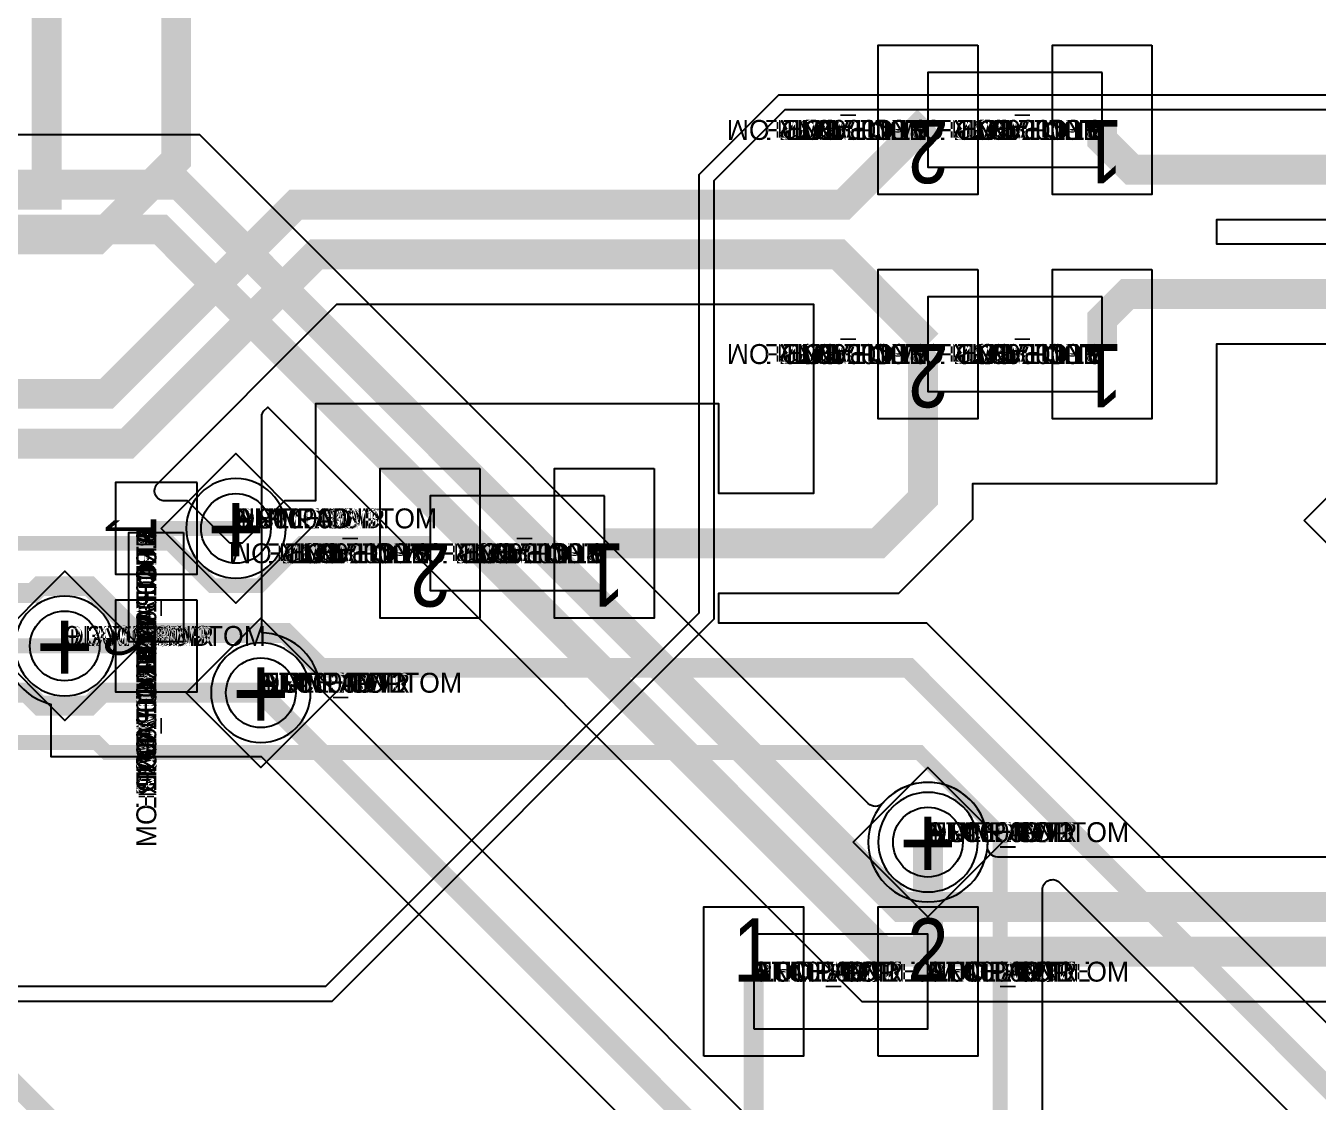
# Model space of a CAD drawing. Extents: x 0 to 323, y 0 to 320.
# Drawn here: x 46.19 to 59.17, y 98.74 to 109.54 of the extents above; entities that cross this region are included whole.
import ezdxf
from ezdxf.enums import TextEntityAlignment as Align

# ---------------------------------------------------------------- set-up
doc = ezdxf.new("R2010")
doc.units = 0
doc.header["$MEASUREMENT"] = 0
doc.layers.get('0').update_dxf_attribs({"linetype": 'CONTINUOUS'})
for name, color, linetype in [('CDN_FIGURES', 7, 'CONTINUOUS'), ('ETCH_BOTTOM', 7, 'CONTINUOUS'), ('ETCH_GND', 3, 'CONTINUOUS'), ('ETCH_INT1', 4, 'CONTINUOUS'), ('ETCH_INT2', 5, 'CONTINUOUS'), ('ETCH_PWR', 6, 'CONTINUOUS'), ('ETCH_TOP', 2, 'CONTINUOUS'), ('MANUFACTURING_NCLEGEND-1-6', 8, 'CONTINUOUS'), ('PACKAGE_GEOMETRY_ASSEMBLY_TOP', 11, 'CONTINUOUS'), ('PACKAGE_GEOMETRY_PIN_NUMBER', 9, 'CONTINUOUS')]:
    doc.layers.add(name, color=color, linetype=linetype)

# ---------------------------------------------------------------- blocks, each defined once
blk = doc.blocks.new('PAD_INFO')
for tag in ['SHAPE_TYPE', 'PAD_HEIGHT', 'PAD_LAYER', 'PAD_TYPE', 'PAD_WIDTH']:
    blk.add_attdef(tag, (0, 0), '', height=0.2)
at = {"flags": 2}
blk.add_attdef('CDN_TYPE', (0, 0), '', height=0.2, dxfattribs=at)
blk = doc.blocks.new('DRILL_INFO')
at = {"flags": 2}
blk.add_attdef('CDN_TYPE', (0, 0), '', height=0.2, dxfattribs=at)
for tag in ['FSHAPE', 'FCHAR', 'DRILL_HEIGHT', 'DIAMETER', 'PLATED', 'DRILL_WIDTH']:
    blk.add_attdef(tag, (0, 0), '', height=0.2)
blk = doc.blocks.new('VIA0700X0300')
at = {"layer": 'ETCH_BOTTOM'}
blk.add_circle((0, 0), 0.35, dxfattribs=at)
at = {"layer": 'ETCH_GND'}
blk.add_circle((0, 0), 0.35, dxfattribs=at)
at = {"layer": 'ETCH_INT1'}
blk.add_circle((0, 0), 0.35, dxfattribs=at)
at = {"layer": 'ETCH_INT2'}
blk.add_circle((0, 0), 0.35, dxfattribs=at)
at = {"layer": 'ETCH_PWR'}
blk.add_circle((0, 0), 0.35, dxfattribs=at)
at = {"layer": 'ETCH_TOP'}
blk.add_circle((0, 0), 0.35, dxfattribs=at)
ref = blk.add_blockref('PAD_INFO', (0, 0))
ref.add_attrib('PAD_LAYER', 'ETCH_TOP', (0, 0), dxfattribs={"height": 0.2})
ref.add_attrib('SHAPE_TYPE', 'NULL', (0, 0), dxfattribs={"height": 0.2})
ref.add_attrib('PAD_TYPE', 'ANTIPAD', (0, 0), dxfattribs={"height": 0.2})
ref.add_attrib('PAD_WIDTH', '0.000000', (0, 0), dxfattribs={"height": 0.2})
ref.add_attrib('PAD_HEIGHT', '0.000000', (0, 0), dxfattribs={"height": 0.2})
ref = blk.add_blockref('PAD_INFO', (0, 0))
ref.add_attrib('PAD_LAYER', 'ETCH_GND', (0, 0), dxfattribs={"height": 0.2})
ref.add_attrib('SHAPE_TYPE', 'NULL', (0, 0), dxfattribs={"height": 0.2})
ref.add_attrib('PAD_TYPE', 'ANTIPAD', (0, 0), dxfattribs={"height": 0.2})
ref.add_attrib('PAD_WIDTH', '0.000000', (0, 0), dxfattribs={"height": 0.2})
ref.add_attrib('PAD_HEIGHT', '0.000000', (0, 0), dxfattribs={"height": 0.2})
ref = blk.add_blockref('PAD_INFO', (0, 0))
ref.add_attrib('PAD_LAYER', 'ETCH_INT1', (0, 0), dxfattribs={"height": 0.2})
ref.add_attrib('SHAPE_TYPE', 'NULL', (0, 0), dxfattribs={"height": 0.2})
ref.add_attrib('PAD_TYPE', 'ANTIPAD', (0, 0), dxfattribs={"height": 0.2})
ref.add_attrib('PAD_WIDTH', '0.000000', (0, 0), dxfattribs={"height": 0.2})
ref.add_attrib('PAD_HEIGHT', '0.000000', (0, 0), dxfattribs={"height": 0.2})
ref = blk.add_blockref('PAD_INFO', (0, 0))
ref.add_attrib('PAD_LAYER', 'ETCH_INT2', (0, 0), dxfattribs={"height": 0.2})
ref.add_attrib('SHAPE_TYPE', 'NULL', (0, 0), dxfattribs={"height": 0.2})
ref.add_attrib('PAD_TYPE', 'ANTIPAD', (0, 0), dxfattribs={"height": 0.2})
ref.add_attrib('PAD_WIDTH', '0.000000', (0, 0), dxfattribs={"height": 0.2})
ref.add_attrib('PAD_HEIGHT', '0.000000', (0, 0), dxfattribs={"height": 0.2})
ref = blk.add_blockref('PAD_INFO', (0, 0))
ref.add_attrib('PAD_LAYER', 'ETCH_PWR', (0, 0), dxfattribs={"height": 0.2})
ref.add_attrib('SHAPE_TYPE', 'NULL', (0, 0), dxfattribs={"height": 0.2})
ref.add_attrib('PAD_TYPE', 'ANTIPAD', (0, 0), dxfattribs={"height": 0.2})
ref.add_attrib('PAD_WIDTH', '0.000000', (0, 0), dxfattribs={"height": 0.2})
ref.add_attrib('PAD_HEIGHT', '0.000000', (0, 0), dxfattribs={"height": 0.2})
ref = blk.add_blockref('PAD_INFO', (0, 0))
ref.add_attrib('PAD_LAYER', 'ETCH_BOTTOM', (0, 0), dxfattribs={"height": 0.2})
ref.add_attrib('SHAPE_TYPE', 'NULL', (0, 0), dxfattribs={"height": 0.2})
ref.add_attrib('PAD_TYPE', 'ANTIPAD', (0, 0), dxfattribs={"height": 0.2})
ref.add_attrib('PAD_WIDTH', '0.000000', (0, 0), dxfattribs={"height": 0.2})
ref.add_attrib('PAD_HEIGHT', '0.000000', (0, 0), dxfattribs={"height": 0.2})
ref = blk.add_blockref('PAD_INFO', (0, 0))
ref.add_attrib('PAD_LAYER', 'ETCH_TOP', (0, 0), dxfattribs={"height": 0.2})
ref.add_attrib('SHAPE_TYPE', 'NULL', (0, 0), dxfattribs={"height": 0.2})
ref.add_attrib('PAD_TYPE', 'THERMAL', (0, 0), dxfattribs={"height": 0.2})
ref.add_attrib('PAD_WIDTH', '0.000000', (0, 0), dxfattribs={"height": 0.2})
ref.add_attrib('PAD_HEIGHT', '0.000000', (0, 0), dxfattribs={"height": 0.2})
ref = blk.add_blockref('PAD_INFO', (0, 0))
ref.add_attrib('PAD_LAYER', 'ETCH_GND', (0, 0), dxfattribs={"height": 0.2})
ref.add_attrib('SHAPE_TYPE', 'NULL', (0, 0), dxfattribs={"height": 0.2})
ref.add_attrib('PAD_TYPE', 'THERMAL', (0, 0), dxfattribs={"height": 0.2})
ref.add_attrib('PAD_WIDTH', '0.000000', (0, 0), dxfattribs={"height": 0.2})
ref.add_attrib('PAD_HEIGHT', '0.000000', (0, 0), dxfattribs={"height": 0.2})
ref = blk.add_blockref('PAD_INFO', (0, 0))
ref.add_attrib('PAD_LAYER', 'ETCH_INT1', (0, 0), dxfattribs={"height": 0.2})
ref.add_attrib('SHAPE_TYPE', 'NULL', (0, 0), dxfattribs={"height": 0.2})
ref.add_attrib('PAD_TYPE', 'THERMAL', (0, 0), dxfattribs={"height": 0.2})
ref.add_attrib('PAD_WIDTH', '0.000000', (0, 0), dxfattribs={"height": 0.2})
ref.add_attrib('PAD_HEIGHT', '0.000000', (0, 0), dxfattribs={"height": 0.2})
ref = blk.add_blockref('PAD_INFO', (0, 0))
ref.add_attrib('PAD_LAYER', 'ETCH_INT2', (0, 0), dxfattribs={"height": 0.2})
ref.add_attrib('SHAPE_TYPE', 'NULL', (0, 0), dxfattribs={"height": 0.2})
ref.add_attrib('PAD_TYPE', 'THERMAL', (0, 0), dxfattribs={"height": 0.2})
ref.add_attrib('PAD_WIDTH', '0.000000', (0, 0), dxfattribs={"height": 0.2})
ref.add_attrib('PAD_HEIGHT', '0.000000', (0, 0), dxfattribs={"height": 0.2})
ref = blk.add_blockref('PAD_INFO', (0, 0))
ref.add_attrib('PAD_LAYER', 'ETCH_PWR', (0, 0), dxfattribs={"height": 0.2})
ref.add_attrib('SHAPE_TYPE', 'NULL', (0, 0), dxfattribs={"height": 0.2})
ref.add_attrib('PAD_TYPE', 'THERMAL', (0, 0), dxfattribs={"height": 0.2})
ref.add_attrib('PAD_WIDTH', '0.000000', (0, 0), dxfattribs={"height": 0.2})
ref.add_attrib('PAD_HEIGHT', '0.000000', (0, 0), dxfattribs={"height": 0.2})
ref = blk.add_blockref('PAD_INFO', (0, 0))
ref.add_attrib('PAD_LAYER', 'ETCH_BOTTOM', (0, 0), dxfattribs={"height": 0.2})
ref.add_attrib('SHAPE_TYPE', 'NULL', (0, 0), dxfattribs={"height": 0.2})
ref.add_attrib('PAD_TYPE', 'THERMAL', (0, 0), dxfattribs={"height": 0.2})
ref.add_attrib('PAD_WIDTH', '0.000000', (0, 0), dxfattribs={"height": 0.2})
ref.add_attrib('PAD_HEIGHT', '0.000000', (0, 0), dxfattribs={"height": 0.2})
ref = blk.add_blockref('PAD_INFO', (0, 0))
ref.add_attrib('PAD_LAYER', 'ETCH_TOP', (0, 0), dxfattribs={"height": 0.2})
ref.add_attrib('SHAPE_TYPE', 'CIRCLE', (0, 0), dxfattribs={"height": 0.2})
ref.add_attrib('PAD_TYPE', 'REGULAR', (0, 0), dxfattribs={"height": 0.2})
ref.add_attrib('PAD_WIDTH', '0.700000', (0, 0), dxfattribs={"height": 0.2})
ref.add_attrib('PAD_HEIGHT', '0.700000', (0, 0), dxfattribs={"height": 0.2})
ref = blk.add_blockref('PAD_INFO', (0, 0))
ref.add_attrib('PAD_LAYER', 'ETCH_GND', (0, 0), dxfattribs={"height": 0.2})
ref.add_attrib('SHAPE_TYPE', 'CIRCLE', (0, 0), dxfattribs={"height": 0.2})
ref.add_attrib('PAD_TYPE', 'REGULAR', (0, 0), dxfattribs={"height": 0.2})
ref.add_attrib('PAD_WIDTH', '0.700000', (0, 0), dxfattribs={"height": 0.2})
ref.add_attrib('PAD_HEIGHT', '0.700000', (0, 0), dxfattribs={"height": 0.2})
ref = blk.add_blockref('PAD_INFO', (0, 0))
ref.add_attrib('PAD_LAYER', 'ETCH_INT1', (0, 0), dxfattribs={"height": 0.2})
ref.add_attrib('SHAPE_TYPE', 'CIRCLE', (0, 0), dxfattribs={"height": 0.2})
ref.add_attrib('PAD_TYPE', 'REGULAR', (0, 0), dxfattribs={"height": 0.2})
ref.add_attrib('PAD_WIDTH', '0.700000', (0, 0), dxfattribs={"height": 0.2})
ref.add_attrib('PAD_HEIGHT', '0.700000', (0, 0), dxfattribs={"height": 0.2})
ref = blk.add_blockref('PAD_INFO', (0, 0))
ref.add_attrib('PAD_LAYER', 'ETCH_INT2', (0, 0), dxfattribs={"height": 0.2})
ref.add_attrib('SHAPE_TYPE', 'CIRCLE', (0, 0), dxfattribs={"height": 0.2})
ref.add_attrib('PAD_TYPE', 'REGULAR', (0, 0), dxfattribs={"height": 0.2})
ref.add_attrib('PAD_WIDTH', '0.700000', (0, 0), dxfattribs={"height": 0.2})
ref.add_attrib('PAD_HEIGHT', '0.700000', (0, 0), dxfattribs={"height": 0.2})
ref = blk.add_blockref('PAD_INFO', (0, 0))
ref.add_attrib('PAD_LAYER', 'ETCH_PWR', (0, 0), dxfattribs={"height": 0.2})
ref.add_attrib('SHAPE_TYPE', 'CIRCLE', (0, 0), dxfattribs={"height": 0.2})
ref.add_attrib('PAD_TYPE', 'REGULAR', (0, 0), dxfattribs={"height": 0.2})
ref.add_attrib('PAD_WIDTH', '0.700000', (0, 0), dxfattribs={"height": 0.2})
ref.add_attrib('PAD_HEIGHT', '0.700000', (0, 0), dxfattribs={"height": 0.2})
ref = blk.add_blockref('PAD_INFO', (0, 0))
ref.add_attrib('PAD_LAYER', 'ETCH_BOTTOM', (0, 0), dxfattribs={"height": 0.2})
ref.add_attrib('SHAPE_TYPE', 'CIRCLE', (0, 0), dxfattribs={"height": 0.2})
ref.add_attrib('PAD_TYPE', 'REGULAR', (0, 0), dxfattribs={"height": 0.2})
ref.add_attrib('PAD_WIDTH', '0.700000', (0, 0), dxfattribs={"height": 0.2})
ref.add_attrib('PAD_HEIGHT', '0.700000', (0, 0), dxfattribs={"height": 0.2})
ref = blk.add_blockref('DRILL_INFO', (0, 0))
ref.add_attrib('DIAMETER', '0.300000', (0, 0), dxfattribs={"height": 0.2})
ref.add_attrib('PLATED', 'PLATED', (0, 0), dxfattribs={"height": 0.2})
ref.add_attrib('FSHAPE', 'DIAMOND', (0, 0), dxfattribs={"height": 0.2})
ref.add_attrib('FCHAR', '+', (0, 0), dxfattribs={"height": 0.2})
ref.add_attrib('DRILL_WIDTH', '1.500000', (0, 0), dxfattribs={"height": 0.2})
ref.add_attrib('DRILL_HEIGHT', '1.500000', (0, 0), dxfattribs={"height": 0.2})
for tag in ['CDN_TYPE', 'PIN']:
    blk.add_attdef(tag, (0, 0), '', height=0.2)
at = {"flags": 2}
for tag in ['PSTKNAME', 'BBV']:
    blk.add_attdef(tag, (0, 0), '', height=0.2, dxfattribs=at)
blk = doc.blocks.new('FIGURE_DIAMOND')
at = {"layer": 'CDN_FIGURES'}
blk.add_lwpolyline([(-0.5, 0), (0, 0.5), (0.5, 0), (0, -0.5)], close=True, dxfattribs=at)
blk = doc.blocks.new('RC0920X0820TS')
at = {"layer": 'ETCH_TOP'}
blk.add_lwpolyline([(-0.46, -0.41), (-0.46, 0.41), (0.46, 0.41), (0.46, -0.41)], close=True, dxfattribs=at)
ref = blk.add_blockref('PAD_INFO', (0, 0))
ref.add_attrib('PAD_LAYER', 'ETCH_TOP', (0, 0), dxfattribs={"height": 0.2})
ref.add_attrib('SHAPE_TYPE', 'NULL', (0, 0), dxfattribs={"height": 0.2})
ref.add_attrib('PAD_TYPE', 'ANTIPAD', (0, 0), dxfattribs={"height": 0.2})
ref.add_attrib('PAD_WIDTH', '0.000000', (0, 0), dxfattribs={"height": 0.2})
ref.add_attrib('PAD_HEIGHT', '0.000000', (0, 0), dxfattribs={"height": 0.2})
ref = blk.add_blockref('PAD_INFO', (0, 0))
ref.add_attrib('PAD_LAYER', 'ETCH_GND', (0, 0), dxfattribs={"height": 0.2})
ref.add_attrib('SHAPE_TYPE', 'NULL', (0, 0), dxfattribs={"height": 0.2})
ref.add_attrib('PAD_TYPE', 'ANTIPAD', (0, 0), dxfattribs={"height": 0.2})
ref.add_attrib('PAD_WIDTH', '0.000000', (0, 0), dxfattribs={"height": 0.2})
ref.add_attrib('PAD_HEIGHT', '0.000000', (0, 0), dxfattribs={"height": 0.2})
ref = blk.add_blockref('PAD_INFO', (0, 0))
ref.add_attrib('PAD_LAYER', 'ETCH_INT1', (0, 0), dxfattribs={"height": 0.2})
ref.add_attrib('SHAPE_TYPE', 'NULL', (0, 0), dxfattribs={"height": 0.2})
ref.add_attrib('PAD_TYPE', 'ANTIPAD', (0, 0), dxfattribs={"height": 0.2})
ref.add_attrib('PAD_WIDTH', '0.000000', (0, 0), dxfattribs={"height": 0.2})
ref.add_attrib('PAD_HEIGHT', '0.000000', (0, 0), dxfattribs={"height": 0.2})
ref = blk.add_blockref('PAD_INFO', (0, 0))
ref.add_attrib('PAD_LAYER', 'ETCH_INT2', (0, 0), dxfattribs={"height": 0.2})
ref.add_attrib('SHAPE_TYPE', 'NULL', (0, 0), dxfattribs={"height": 0.2})
ref.add_attrib('PAD_TYPE', 'ANTIPAD', (0, 0), dxfattribs={"height": 0.2})
ref.add_attrib('PAD_WIDTH', '0.000000', (0, 0), dxfattribs={"height": 0.2})
ref.add_attrib('PAD_HEIGHT', '0.000000', (0, 0), dxfattribs={"height": 0.2})
ref = blk.add_blockref('PAD_INFO', (0, 0))
ref.add_attrib('PAD_LAYER', 'ETCH_PWR', (0, 0), dxfattribs={"height": 0.2})
ref.add_attrib('SHAPE_TYPE', 'NULL', (0, 0), dxfattribs={"height": 0.2})
ref.add_attrib('PAD_TYPE', 'ANTIPAD', (0, 0), dxfattribs={"height": 0.2})
ref.add_attrib('PAD_WIDTH', '0.000000', (0, 0), dxfattribs={"height": 0.2})
ref.add_attrib('PAD_HEIGHT', '0.000000', (0, 0), dxfattribs={"height": 0.2})
ref = blk.add_blockref('PAD_INFO', (0, 0))
ref.add_attrib('PAD_LAYER', 'ETCH_BOTTOM', (0, 0), dxfattribs={"height": 0.2})
ref.add_attrib('SHAPE_TYPE', 'NULL', (0, 0), dxfattribs={"height": 0.2})
ref.add_attrib('PAD_TYPE', 'ANTIPAD', (0, 0), dxfattribs={"height": 0.2})
ref.add_attrib('PAD_WIDTH', '0.000000', (0, 0), dxfattribs={"height": 0.2})
ref.add_attrib('PAD_HEIGHT', '0.000000', (0, 0), dxfattribs={"height": 0.2})
ref = blk.add_blockref('PAD_INFO', (0, 0))
ref.add_attrib('PAD_LAYER', 'ETCH_TOP', (0, 0), dxfattribs={"height": 0.2})
ref.add_attrib('SHAPE_TYPE', 'NULL', (0, 0), dxfattribs={"height": 0.2})
ref.add_attrib('PAD_TYPE', 'THERMAL', (0, 0), dxfattribs={"height": 0.2})
ref.add_attrib('PAD_WIDTH', '0.000000', (0, 0), dxfattribs={"height": 0.2})
ref.add_attrib('PAD_HEIGHT', '0.000000', (0, 0), dxfattribs={"height": 0.2})
ref = blk.add_blockref('PAD_INFO', (0, 0))
ref.add_attrib('PAD_LAYER', 'ETCH_GND', (0, 0), dxfattribs={"height": 0.2})
ref.add_attrib('SHAPE_TYPE', 'NULL', (0, 0), dxfattribs={"height": 0.2})
ref.add_attrib('PAD_TYPE', 'THERMAL', (0, 0), dxfattribs={"height": 0.2})
ref.add_attrib('PAD_WIDTH', '0.000000', (0, 0), dxfattribs={"height": 0.2})
ref.add_attrib('PAD_HEIGHT', '0.000000', (0, 0), dxfattribs={"height": 0.2})
ref = blk.add_blockref('PAD_INFO', (0, 0))
ref.add_attrib('PAD_LAYER', 'ETCH_INT1', (0, 0), dxfattribs={"height": 0.2})
ref.add_attrib('SHAPE_TYPE', 'NULL', (0, 0), dxfattribs={"height": 0.2})
ref.add_attrib('PAD_TYPE', 'THERMAL', (0, 0), dxfattribs={"height": 0.2})
ref.add_attrib('PAD_WIDTH', '0.000000', (0, 0), dxfattribs={"height": 0.2})
ref.add_attrib('PAD_HEIGHT', '0.000000', (0, 0), dxfattribs={"height": 0.2})
ref = blk.add_blockref('PAD_INFO', (0, 0))
ref.add_attrib('PAD_LAYER', 'ETCH_INT2', (0, 0), dxfattribs={"height": 0.2})
ref.add_attrib('SHAPE_TYPE', 'NULL', (0, 0), dxfattribs={"height": 0.2})
ref.add_attrib('PAD_TYPE', 'THERMAL', (0, 0), dxfattribs={"height": 0.2})
ref.add_attrib('PAD_WIDTH', '0.000000', (0, 0), dxfattribs={"height": 0.2})
ref.add_attrib('PAD_HEIGHT', '0.000000', (0, 0), dxfattribs={"height": 0.2})
ref = blk.add_blockref('PAD_INFO', (0, 0))
ref.add_attrib('PAD_LAYER', 'ETCH_PWR', (0, 0), dxfattribs={"height": 0.2})
ref.add_attrib('SHAPE_TYPE', 'NULL', (0, 0), dxfattribs={"height": 0.2})
ref.add_attrib('PAD_TYPE', 'THERMAL', (0, 0), dxfattribs={"height": 0.2})
ref.add_attrib('PAD_WIDTH', '0.000000', (0, 0), dxfattribs={"height": 0.2})
ref.add_attrib('PAD_HEIGHT', '0.000000', (0, 0), dxfattribs={"height": 0.2})
ref = blk.add_blockref('PAD_INFO', (0, 0))
ref.add_attrib('PAD_LAYER', 'ETCH_BOTTOM', (0, 0), dxfattribs={"height": 0.2})
ref.add_attrib('SHAPE_TYPE', 'NULL', (0, 0), dxfattribs={"height": 0.2})
ref.add_attrib('PAD_TYPE', 'THERMAL', (0, 0), dxfattribs={"height": 0.2})
ref.add_attrib('PAD_WIDTH', '0.000000', (0, 0), dxfattribs={"height": 0.2})
ref.add_attrib('PAD_HEIGHT', '0.000000', (0, 0), dxfattribs={"height": 0.2})
ref = blk.add_blockref('PAD_INFO', (0, 0))
ref.add_attrib('PAD_LAYER', 'ETCH_TOP', (0, 0), dxfattribs={"height": 0.2})
ref.add_attrib('SHAPE_TYPE', 'RECTANGLE', (0, 0), dxfattribs={"height": 0.2})
ref.add_attrib('PAD_TYPE', 'REGULAR', (0, 0), dxfattribs={"height": 0.2})
ref.add_attrib('PAD_WIDTH', '0.920000', (0, 0), dxfattribs={"height": 0.2})
ref.add_attrib('PAD_HEIGHT', '0.820000', (0, 0), dxfattribs={"height": 0.2})
ref = blk.add_blockref('PAD_INFO', (0, 0))
ref.add_attrib('PAD_LAYER', 'ETCH_GND', (0, 0), dxfattribs={"height": 0.2})
ref.add_attrib('SHAPE_TYPE', 'NULL', (0, 0), dxfattribs={"height": 0.2})
ref.add_attrib('PAD_TYPE', 'REGULAR', (0, 0), dxfattribs={"height": 0.2})
ref.add_attrib('PAD_WIDTH', '0.000000', (0, 0), dxfattribs={"height": 0.2})
ref.add_attrib('PAD_HEIGHT', '0.000000', (0, 0), dxfattribs={"height": 0.2})
ref = blk.add_blockref('PAD_INFO', (0, 0))
ref.add_attrib('PAD_LAYER', 'ETCH_INT1', (0, 0), dxfattribs={"height": 0.2})
ref.add_attrib('SHAPE_TYPE', 'NULL', (0, 0), dxfattribs={"height": 0.2})
ref.add_attrib('PAD_TYPE', 'REGULAR', (0, 0), dxfattribs={"height": 0.2})
ref.add_attrib('PAD_WIDTH', '0.000000', (0, 0), dxfattribs={"height": 0.2})
ref.add_attrib('PAD_HEIGHT', '0.000000', (0, 0), dxfattribs={"height": 0.2})
ref = blk.add_blockref('PAD_INFO', (0, 0))
ref.add_attrib('PAD_LAYER', 'ETCH_INT2', (0, 0), dxfattribs={"height": 0.2})
ref.add_attrib('SHAPE_TYPE', 'NULL', (0, 0), dxfattribs={"height": 0.2})
ref.add_attrib('PAD_TYPE', 'REGULAR', (0, 0), dxfattribs={"height": 0.2})
ref.add_attrib('PAD_WIDTH', '0.000000', (0, 0), dxfattribs={"height": 0.2})
ref.add_attrib('PAD_HEIGHT', '0.000000', (0, 0), dxfattribs={"height": 0.2})
ref = blk.add_blockref('PAD_INFO', (0, 0))
ref.add_attrib('PAD_LAYER', 'ETCH_PWR', (0, 0), dxfattribs={"height": 0.2})
ref.add_attrib('SHAPE_TYPE', 'NULL', (0, 0), dxfattribs={"height": 0.2})
ref.add_attrib('PAD_TYPE', 'REGULAR', (0, 0), dxfattribs={"height": 0.2})
ref.add_attrib('PAD_WIDTH', '0.000000', (0, 0), dxfattribs={"height": 0.2})
ref.add_attrib('PAD_HEIGHT', '0.000000', (0, 0), dxfattribs={"height": 0.2})
ref = blk.add_blockref('PAD_INFO', (0, 0))
ref.add_attrib('PAD_LAYER', 'ETCH_BOTTOM', (0, 0), dxfattribs={"height": 0.2})
ref.add_attrib('SHAPE_TYPE', 'NULL', (0, 0), dxfattribs={"height": 0.2})
ref.add_attrib('PAD_TYPE', 'REGULAR', (0, 0), dxfattribs={"height": 0.2})
ref.add_attrib('PAD_WIDTH', '0.000000', (0, 0), dxfattribs={"height": 0.2})
ref.add_attrib('PAD_HEIGHT', '0.000000', (0, 0), dxfattribs={"height": 0.2})
ref = blk.add_blockref('DRILL_INFO', (0, 0))
ref.add_attrib('DIAMETER', '0.000000', (0, 0), dxfattribs={"height": 0.2})
ref.add_attrib('PLATED', 'PLATED', (0, 0), dxfattribs={"height": 0.2})
ref.add_attrib('FSHAPE', 'NULL', (0, 0), dxfattribs={"height": 0.2})
ref.add_attrib('DRILL_WIDTH', '0.000000', (0, 0), dxfattribs={"height": 0.2})
ref.add_attrib('DRILL_HEIGHT', '0.000000', (0, 0), dxfattribs={"height": 0.2})
for tag in ['CDN_TYPE', 'PIN']:
    blk.add_attdef(tag, (0, 0), '', height=0.2)
at = {"flags": 2}
for tag in ['PSTKNAME', 'BBV']:
    blk.add_attdef(tag, (0, 0), '', height=0.2, dxfattribs=at)
blk = doc.blocks.new('F270')
at = {"layer": 'PACKAGE_GEOMETRY_ASSEMBLY_TOP'}
blk.add_lwpolyline([(0.04, -0.275), (1.14, -0.275), (1.14, 0.275), (0.04, 0.275)], close=True, dxfattribs=at)
at = {"layer": 'ETCH_TOP'}
ref = blk.add_blockref('RC0920X0820TS', (0, 0), dxfattribs=at)
ref.add_attrib('CDN_TYPE', 'PIN', (0, 0), dxfattribs={"height": 0.2})
ref.add_attrib('PIN', '1', (0, 0), dxfattribs={"height": 0.2})
ref = blk.add_blockref('RC0920X0820TS', (1.18, 0), dxfattribs=at)
ref.add_attrib('CDN_TYPE', 'PIN', (0, 0), dxfattribs={"height": 0.2})
ref.add_attrib('PIN', '2', (0, 0), dxfattribs={"height": 0.2})
at = {"flags": 2}
for tag in ['SYMBOL_TYPE', 'CDN_TYPE', 'REFDES']:
    blk.add_attdef(tag, (0, 0), '', height=0.2, dxfattribs=at)
blk = doc.blocks.new('RC1000X1500TS')
at = {"layer": 'ETCH_TOP'}
blk.add_lwpolyline([(-0.5, -0.75), (-0.5, 0.75), (0.5, 0.75), (0.5, -0.75)], close=True, dxfattribs=at)
ref = blk.add_blockref('PAD_INFO', (0, 0))
ref.add_attrib('PAD_LAYER', 'ETCH_TOP', (0, 0), dxfattribs={"height": 0.2})
ref.add_attrib('SHAPE_TYPE', 'NULL', (0, 0), dxfattribs={"height": 0.2})
ref.add_attrib('PAD_TYPE', 'ANTIPAD', (0, 0), dxfattribs={"height": 0.2})
ref.add_attrib('PAD_WIDTH', '0.000000', (0, 0), dxfattribs={"height": 0.2})
ref.add_attrib('PAD_HEIGHT', '0.000000', (0, 0), dxfattribs={"height": 0.2})
ref = blk.add_blockref('PAD_INFO', (0, 0))
ref.add_attrib('PAD_LAYER', 'ETCH_GND', (0, 0), dxfattribs={"height": 0.2})
ref.add_attrib('SHAPE_TYPE', 'NULL', (0, 0), dxfattribs={"height": 0.2})
ref.add_attrib('PAD_TYPE', 'ANTIPAD', (0, 0), dxfattribs={"height": 0.2})
ref.add_attrib('PAD_WIDTH', '0.000000', (0, 0), dxfattribs={"height": 0.2})
ref.add_attrib('PAD_HEIGHT', '0.000000', (0, 0), dxfattribs={"height": 0.2})
ref = blk.add_blockref('PAD_INFO', (0, 0))
ref.add_attrib('PAD_LAYER', 'ETCH_INT1', (0, 0), dxfattribs={"height": 0.2})
ref.add_attrib('SHAPE_TYPE', 'NULL', (0, 0), dxfattribs={"height": 0.2})
ref.add_attrib('PAD_TYPE', 'ANTIPAD', (0, 0), dxfattribs={"height": 0.2})
ref.add_attrib('PAD_WIDTH', '0.000000', (0, 0), dxfattribs={"height": 0.2})
ref.add_attrib('PAD_HEIGHT', '0.000000', (0, 0), dxfattribs={"height": 0.2})
ref = blk.add_blockref('PAD_INFO', (0, 0))
ref.add_attrib('PAD_LAYER', 'ETCH_INT2', (0, 0), dxfattribs={"height": 0.2})
ref.add_attrib('SHAPE_TYPE', 'NULL', (0, 0), dxfattribs={"height": 0.2})
ref.add_attrib('PAD_TYPE', 'ANTIPAD', (0, 0), dxfattribs={"height": 0.2})
ref.add_attrib('PAD_WIDTH', '0.000000', (0, 0), dxfattribs={"height": 0.2})
ref.add_attrib('PAD_HEIGHT', '0.000000', (0, 0), dxfattribs={"height": 0.2})
ref = blk.add_blockref('PAD_INFO', (0, 0))
ref.add_attrib('PAD_LAYER', 'ETCH_PWR', (0, 0), dxfattribs={"height": 0.2})
ref.add_attrib('SHAPE_TYPE', 'NULL', (0, 0), dxfattribs={"height": 0.2})
ref.add_attrib('PAD_TYPE', 'ANTIPAD', (0, 0), dxfattribs={"height": 0.2})
ref.add_attrib('PAD_WIDTH', '0.000000', (0, 0), dxfattribs={"height": 0.2})
ref.add_attrib('PAD_HEIGHT', '0.000000', (0, 0), dxfattribs={"height": 0.2})
ref = blk.add_blockref('PAD_INFO', (0, 0))
ref.add_attrib('PAD_LAYER', 'ETCH_BOTTOM', (0, 0), dxfattribs={"height": 0.2})
ref.add_attrib('SHAPE_TYPE', 'NULL', (0, 0), dxfattribs={"height": 0.2})
ref.add_attrib('PAD_TYPE', 'ANTIPAD', (0, 0), dxfattribs={"height": 0.2})
ref.add_attrib('PAD_WIDTH', '0.000000', (0, 0), dxfattribs={"height": 0.2})
ref.add_attrib('PAD_HEIGHT', '0.000000', (0, 0), dxfattribs={"height": 0.2})
ref = blk.add_blockref('PAD_INFO', (0, 0))
ref.add_attrib('PAD_LAYER', 'ETCH_TOP', (0, 0), dxfattribs={"height": 0.2})
ref.add_attrib('SHAPE_TYPE', 'NULL', (0, 0), dxfattribs={"height": 0.2})
ref.add_attrib('PAD_TYPE', 'THERMAL', (0, 0), dxfattribs={"height": 0.2})
ref.add_attrib('PAD_WIDTH', '0.000000', (0, 0), dxfattribs={"height": 0.2})
ref.add_attrib('PAD_HEIGHT', '0.000000', (0, 0), dxfattribs={"height": 0.2})
ref = blk.add_blockref('PAD_INFO', (0, 0))
ref.add_attrib('PAD_LAYER', 'ETCH_GND', (0, 0), dxfattribs={"height": 0.2})
ref.add_attrib('SHAPE_TYPE', 'NULL', (0, 0), dxfattribs={"height": 0.2})
ref.add_attrib('PAD_TYPE', 'THERMAL', (0, 0), dxfattribs={"height": 0.2})
ref.add_attrib('PAD_WIDTH', '0.000000', (0, 0), dxfattribs={"height": 0.2})
ref.add_attrib('PAD_HEIGHT', '0.000000', (0, 0), dxfattribs={"height": 0.2})
ref = blk.add_blockref('PAD_INFO', (0, 0))
ref.add_attrib('PAD_LAYER', 'ETCH_INT1', (0, 0), dxfattribs={"height": 0.2})
ref.add_attrib('SHAPE_TYPE', 'NULL', (0, 0), dxfattribs={"height": 0.2})
ref.add_attrib('PAD_TYPE', 'THERMAL', (0, 0), dxfattribs={"height": 0.2})
ref.add_attrib('PAD_WIDTH', '0.000000', (0, 0), dxfattribs={"height": 0.2})
ref.add_attrib('PAD_HEIGHT', '0.000000', (0, 0), dxfattribs={"height": 0.2})
ref = blk.add_blockref('PAD_INFO', (0, 0))
ref.add_attrib('PAD_LAYER', 'ETCH_INT2', (0, 0), dxfattribs={"height": 0.2})
ref.add_attrib('SHAPE_TYPE', 'NULL', (0, 0), dxfattribs={"height": 0.2})
ref.add_attrib('PAD_TYPE', 'THERMAL', (0, 0), dxfattribs={"height": 0.2})
ref.add_attrib('PAD_WIDTH', '0.000000', (0, 0), dxfattribs={"height": 0.2})
ref.add_attrib('PAD_HEIGHT', '0.000000', (0, 0), dxfattribs={"height": 0.2})
ref = blk.add_blockref('PAD_INFO', (0, 0))
ref.add_attrib('PAD_LAYER', 'ETCH_PWR', (0, 0), dxfattribs={"height": 0.2})
ref.add_attrib('SHAPE_TYPE', 'NULL', (0, 0), dxfattribs={"height": 0.2})
ref.add_attrib('PAD_TYPE', 'THERMAL', (0, 0), dxfattribs={"height": 0.2})
ref.add_attrib('PAD_WIDTH', '0.000000', (0, 0), dxfattribs={"height": 0.2})
ref.add_attrib('PAD_HEIGHT', '0.000000', (0, 0), dxfattribs={"height": 0.2})
ref = blk.add_blockref('PAD_INFO', (0, 0))
ref.add_attrib('PAD_LAYER', 'ETCH_BOTTOM', (0, 0), dxfattribs={"height": 0.2})
ref.add_attrib('SHAPE_TYPE', 'NULL', (0, 0), dxfattribs={"height": 0.2})
ref.add_attrib('PAD_TYPE', 'THERMAL', (0, 0), dxfattribs={"height": 0.2})
ref.add_attrib('PAD_WIDTH', '0.000000', (0, 0), dxfattribs={"height": 0.2})
ref.add_attrib('PAD_HEIGHT', '0.000000', (0, 0), dxfattribs={"height": 0.2})
ref = blk.add_blockref('PAD_INFO', (0, 0))
ref.add_attrib('PAD_LAYER', 'ETCH_GND', (0, 0), dxfattribs={"height": 0.2})
ref.add_attrib('SHAPE_TYPE', 'NULL', (0, 0), dxfattribs={"height": 0.2})
ref.add_attrib('PAD_TYPE', 'REGULAR', (0, 0), dxfattribs={"height": 0.2})
ref.add_attrib('PAD_WIDTH', '0.000000', (0, 0), dxfattribs={"height": 0.2})
ref.add_attrib('PAD_HEIGHT', '0.000000', (0, 0), dxfattribs={"height": 0.2})
ref = blk.add_blockref('PAD_INFO', (0, 0))
ref.add_attrib('PAD_LAYER', 'ETCH_INT1', (0, 0), dxfattribs={"height": 0.2})
ref.add_attrib('SHAPE_TYPE', 'NULL', (0, 0), dxfattribs={"height": 0.2})
ref.add_attrib('PAD_TYPE', 'REGULAR', (0, 0), dxfattribs={"height": 0.2})
ref.add_attrib('PAD_WIDTH', '0.000000', (0, 0), dxfattribs={"height": 0.2})
ref.add_attrib('PAD_HEIGHT', '0.000000', (0, 0), dxfattribs={"height": 0.2})
ref = blk.add_blockref('PAD_INFO', (0, 0))
ref.add_attrib('PAD_LAYER', 'ETCH_INT2', (0, 0), dxfattribs={"height": 0.2})
ref.add_attrib('SHAPE_TYPE', 'NULL', (0, 0), dxfattribs={"height": 0.2})
ref.add_attrib('PAD_TYPE', 'REGULAR', (0, 0), dxfattribs={"height": 0.2})
ref.add_attrib('PAD_WIDTH', '0.000000', (0, 0), dxfattribs={"height": 0.2})
ref.add_attrib('PAD_HEIGHT', '0.000000', (0, 0), dxfattribs={"height": 0.2})
ref = blk.add_blockref('PAD_INFO', (0, 0))
ref.add_attrib('PAD_LAYER', 'ETCH_PWR', (0, 0), dxfattribs={"height": 0.2})
ref.add_attrib('SHAPE_TYPE', 'NULL', (0, 0), dxfattribs={"height": 0.2})
ref.add_attrib('PAD_TYPE', 'REGULAR', (0, 0), dxfattribs={"height": 0.2})
ref.add_attrib('PAD_WIDTH', '0.000000', (0, 0), dxfattribs={"height": 0.2})
ref.add_attrib('PAD_HEIGHT', '0.000000', (0, 0), dxfattribs={"height": 0.2})
ref = blk.add_blockref('PAD_INFO', (0, 0))
ref.add_attrib('PAD_LAYER', 'ETCH_BOTTOM', (0, 0), dxfattribs={"height": 0.2})
ref.add_attrib('SHAPE_TYPE', 'NULL', (0, 0), dxfattribs={"height": 0.2})
ref.add_attrib('PAD_TYPE', 'REGULAR', (0, 0), dxfattribs={"height": 0.2})
ref.add_attrib('PAD_WIDTH', '0.000000', (0, 0), dxfattribs={"height": 0.2})
ref.add_attrib('PAD_HEIGHT', '0.000000', (0, 0), dxfattribs={"height": 0.2})
ref = blk.add_blockref('DRILL_INFO', (0, 0))
ref.add_attrib('DIAMETER', '0.000000', (0, 0), dxfattribs={"height": 0.2})
ref.add_attrib('PLATED', 'PLATED', (0, 0), dxfattribs={"height": 0.2})
ref.add_attrib('FSHAPE', 'NULL', (0, 0), dxfattribs={"height": 0.2})
ref.add_attrib('DRILL_WIDTH', '0.000000', (0, 0), dxfattribs={"height": 0.2})
ref.add_attrib('DRILL_HEIGHT', '0.000000', (0, 0), dxfattribs={"height": 0.2})
ref = blk.add_blockref('PAD_INFO', (0, 0))
ref.add_attrib('PAD_LAYER', 'ETCH_TOP', (0, 0), dxfattribs={"height": 0.2})
ref.add_attrib('SHAPE_TYPE', 'RECTANGLE', (0, 0), dxfattribs={"height": 0.2})
ref.add_attrib('PAD_TYPE', 'REGULAR', (0, 0), dxfattribs={"height": 0.2})
ref.add_attrib('PAD_WIDTH', '1.000000', (0, 0), dxfattribs={"height": 0.2})
ref.add_attrib('PAD_HEIGHT', '1.500000', (0, 0), dxfattribs={"height": 0.2})
for tag in ['CDN_TYPE', 'PIN']:
    blk.add_attdef(tag, (0, 0), '', height=0.2)
at = {"flags": 2}
for tag in ['PSTKNAME', 'BBV']:
    blk.add_attdef(tag, (0, 0), '', height=0.2, dxfattribs=at)
blk = doc.blocks.new('F56')
at = {"layer": 'PACKAGE_GEOMETRY_ASSEMBLY_TOP'}
blk.add_lwpolyline([(0, -0.475), (1.75, -0.475), (1.75, 0.475), (0, 0.475)], close=True, dxfattribs=at)
at = {"layer": 'ETCH_TOP'}
ref = blk.add_blockref('RC1000X1500TS', (0, 0), dxfattribs=at)
ref.add_attrib('CDN_TYPE', 'PIN', (0, 0), dxfattribs={"height": 0.2})
ref.add_attrib('PIN', '1', (0, 0), dxfattribs={"height": 0.2})
ref = blk.add_blockref('RC1000X1500TS', (1.75, 0), dxfattribs=at)
ref.add_attrib('CDN_TYPE', 'PIN', (0, 0), dxfattribs={"height": 0.2})
ref.add_attrib('PIN', '2', (0, 0), dxfattribs={"height": 0.2})
at = {"flags": 2}
for tag in ['SYMBOL_TYPE', 'CDN_TYPE', 'REFDES']:
    blk.add_attdef(tag, (0, 0), '', height=0.2, dxfattribs=at)

msp = doc.modelspace()

# ---------------------------------------------------------------- linework, layer by layer
at = {"layer": 'ETCH_BOTTOM'}
for points, format in [([(78.25, 101.15, 0.3, 0.3, 0), (78.25, 101.2, 0.3, 0.3, 0), (78.9, 101.85, 0.3, 0.3, 0), (78.9, 104.819, 0.3, 0.3, 0), (78.519, 105.2, 0.3, 0.3, 0), (70.75, 105.2, 0.3, 0.3, 0), (66.25, 100.7, 0.3, 0.3, 0), (54.981, 100.7, 0.3, 0.3, 0), (47.731, 107.95, 0.3, 0.3, 0), (45.231, 107.95, 0.3, 0.3, 0), (42.75, 110.431, 0.3, 0.3, 0), (42.75, 111.556, 0.3, 0.3, 0), (40.956, 113.35, 0.3, 0.3, 0), (36.894, 113.35, 0.3, 0.3, 0), (30.65, 107.106, 0.3, 0.3, 0), (30.65, 90.6, 0.3, 0.3, 0), (23.9, 83.85, 0.3, 0.3, 0)], "xyseb"), ([(78.25, 104.55, 0.3, 0.3, 0), (70.736, 104.55, 0.3, 0.3, 0), (66.436, 100.25, 0.3, 0.3, 0), (54.794, 100.25, 0.3, 0.3, 0), (47.544, 107.5, 0.3, 0.3, 0), (45.044, 107.5, 0.3, 0.3, 0), (42, 110.544, 0.3, 0.3, 0), (42, 111.669, 0.3, 0.3, 0), (40.769, 112.9, 0.3, 0.3, 0), (37.081, 112.9, 0.3, 0.3, 0), (32.25, 108.069, 0.3, 0.3, 0), (32.25, 89.85, 0.3, 0.3, 0), (27.8, 85.4, 0.3, 0.3, 0)], "xyseb"), ([(66.043, 101.2), (55.95, 101.2, -0.434609), (55.849, 101.308, 0.71944), (54.797, 101.744, -0.434813), (54.649, 101.739), (47.938, 108.45), (45.438, 108.45), (43.789, 110.099, -0.434813), (43.794, 110.247, 0.057424), (43.887, 110.349, -0.453132), (44.038, 110.363, 0.395557), (44.859, 110.361), (44.874, 110.375), (59.173, 110.375)], "xyb"), ([(56.136, 95.9), (49.149, 102.887), (49.148, 102.906, 0.36066), (48.606, 103.448), (48.56, 103.452), (48.56, 105.645), (48.568, 105.658, 0.028984), (48.574, 105.668), (48.577, 105.676), (48.619, 105.718), (54.587, 99.75), (66.644, 99.75)], "xyb"), ([(47.5, 104.5, 0.15, 0.15, 0), (48.3, 104.5, 0.15, 0.15, 0)], "xyseb"), ([(42.6, 98.486), (42.6, 99.14), (42.66, 99.14), (42.66, 101.562, -0.47364), (42.782, 101.662, 0.376302), (43.468, 102.056), (43.48, 102.09), (44.94, 102.09), (44.94, 103.8), (45.989, 103.8, -0.592994), (46.075, 103.644, 0.496438), (46.404, 102.746), (46.44, 102.735), (46.44, 102.21), (48.554, 102.21), (55, 95.764)], "xyb"), ([(47.5, 103.32, 0.15, 0.15, 0), (46.58, 103.32, 0.15, 0.15, 0)], "xyseb"), ([(56.4, 94.75, 0.2, 0.2, 0), (56.4, 95, 0.2, 0.2, 0), (48.55, 102.85, 0.2, 0.2, 0)], "xyseb")]:
    msp.add_lwpolyline(points, format=format, dxfattribs=at)
at = {"layer": 'ETCH_GND'}
for points in [[(47.08, 103.32, 1), (46.08, 103.32, 1)], [(49.05, 102.85, 1), (48.05, 102.85, 1)], [(55.75, 101.35, 1), (54.75, 101.35, 1)]]:
    msp.add_lwpolyline(points, format="xyb", close=True, dxfattribs=at)
at = {"layer": 'ETCH_INT1'}
for points in [[(94.082, 108.85), (53.75, 108.85), (52.95, 108.05), (52.95, 103.65), (49.2, 99.9), (42.847, 99.9, 0.447271), (41.953, 99.9), (38.45, 99.9), (36.8, 98.25), (36.8, 97.302, -0.413636), (36.699, 97.2, 0.997603), (36.699, 96.2, -0.413636), (36.8, 96.099), (36.8, 86.428), (36.768, 86.416, 0.682571), (36.768, 85.484), (36.8, 85.472), (36.8, 83.751), (36.782, 83.736, 0.471125), (36.782, 82.964), (36.8, 82.949), (36.8, 72.499, -0.438438)], [(59.456, 108.7), (53.812, 108.7), (53.1, 107.988), (53.1, 103.588), (49.262, 99.75), (38.512, 99.75), (36.95, 98.188), (36.95, 84.05, 0.434901), (37.059, 83.949, -1.071716), (37.059, 82.751, 0.434901), (36.95, 82.65), (36.95, 72.421)]]:
    msp.add_lwpolyline(points, format="xyb", dxfattribs=at)
for points in [[(48.8, 104.5, 1), (47.8, 104.5, 1)], [(49.05, 102.85, 1), (48.05, 102.85, 1)], [(55.85, 101.35, 1), (54.65, 101.35, 1)]]:
    msp.add_lwpolyline(points, format="xyb", close=True, dxfattribs=at)
at = {"layer": 'ETCH_INT2'}
for points in [[(47.08, 103.32, 1), (46.08, 103.32, 1)], [(49.05, 102.85, 1), (48.05, 102.85, 1)], [(55.75, 101.35, 1), (54.75, 101.35, 1)]]:
    msp.add_lwpolyline(points, format="xyb", close=True, dxfattribs=at)
at = {"layer": 'ETCH_PWR'}
for points in [[(48.8, 104.5, 1), (47.8, 104.5, 1)], [(47.08, 103.32, 1), (46.08, 103.32, 1)], [(49.05, 102.85, 1), (48.05, 102.85, 1)]]:
    msp.add_lwpolyline(points, format="xyb", close=True, dxfattribs=at)
at = {"layer": 'ETCH_TOP'}
for points, format in [([(47.7, 115.25, 0.3, 0.3, 0), (46.4, 113.95, 0.3, 0.3, 0), (46.4, 107.85, 0.3, 0.3, 0), (45.3, 107.85, 0.3, 0.3, 0)], "xyseb"), ([(45.3, 107.35, 0.3, 0.3, 0), (45.35, 107.4, 0.3, 0.3, 0), (46.9, 107.4, 0.3, 0.3, 0), (47.7, 108.2, 0.3, 0.3, 0), (47.7, 112.15, 0.3, 0.3, 0)], "xyseb"), ([(45.3, 105.85, 0.3, 0.3, 0), (47, 105.85, 0.3, 0.3, 0), (48.9, 107.75, 0.3, 0.3, 0), (54.4, 107.75, 0.3, 0.3, 0), (55.25, 108.6, 0.3, 0.3, 0)], "xyseb"), ([(59.95, 108.1, 0.3, 0.3, 0), (57.3, 108.1, 0.3, 0.3, 0), (57, 108.4, 0.3, 0.3, 0), (57, 108.6, 0.3, 0.3, 0)], "xyseb"), ([(55.25, 106.35, 0.3, 0.3, 0), (54.35, 107.25, 0.3, 0.3, 0), (49.107, 107.25, 0.3, 0.3, 0), (47.207, 105.35, 0.3, 0.3, 0), (45.3, 105.35, 0.3, 0.3, 0)], "xyseb"), ([(59.95, 106.853, 0.3, 0.3, 0), (57.253, 106.853, 0.3, 0.3, 0), (57, 106.6, 0.3, 0.3, 0), (57, 106.35, 0.3, 0.3, 0)], "xyseb"), ([(55.25, 106.35, 0.3, 0.3, 0), (55.2, 106.3, 0.3, 0.3, 0), (55.2, 104.8, 0.3, 0.3, 0), (54.75, 104.35, 0.3, 0.3, 0), (52, 104.35, 0.3, 0.3, 0)], "xyseb"), ([(50.25, 104.35, 0.15, 0.15, 0), (48.963, 104.35, 0.15, 0.15, 0), (48.538, 103.925, 0.15, 0.15, 0), (48.062, 103.925, 0.15, 0.15, 0), (47.637, 104.35, 0.15, 0.15, 0), (45.3, 104.35, 0.15, 0.15, 0)], "xyseb"), ([(45.3, 103.85, 0.2, 0.2, 0), (46.261, 103.85, 0.2, 0.2, 0), (46.331, 103.92, 0.2, 0.2, 0), (46.829, 103.92, 0.2, 0.2, 0), (47.299, 103.45, 0.2, 0.2, 0), (48.799, 103.45, 0.2, 0.2, 0), (49.149, 103.1, 0.2, 0.2, 0), (55.054, 103.1, 0.2, 0.2, 0), (63.904, 94.25, 0.2, 0.2, 0), (65, 94.25, 0.2, 0.2, 0), (65.1, 94.35, 0.2, 0.2, 0)], "xyseb"), ([(46.58, 103.32, 0.15, 0.15, 0), (45.33, 103.32, 0.15, 0.15, 0), (45.3, 103.35, 0.15, 0.15, 0)], "xyseb"), ([(48.55, 102.85, 0.2, 0.2, 0), (46.959, 102.85, 0.2, 0.2, 0), (46.829, 102.72, 0.2, 0.2, 0), (46.331, 102.72, 0.2, 0.2, 0), (46.201, 102.85, 0.2, 0.2, 0), (45.3, 102.85, 0.2, 0.2, 0)], "xyseb"), ([(53.5, 95.78, 0.15, 0.15, 0), (55.33, 95.78, 0.15, 0.15, 0), (55.975, 96.425, 0.15, 0.15, 0), (55.975, 101.438, 0.15, 0.15, 0), (55.163, 102.25, 0.15, 0.15, 0), (47, 102.25, 0.15, 0.15, 0), (46.9, 102.35, 0.15, 0.15, 0), (45.3, 102.35, 0.15, 0.15, 0)], "xyseb"), ([(55.25, 99.95, 0.3, 0.3, 0), (55.25, 101.35, 0.3, 0.3, 0)], "xyseb"), ([(53.5, 97.05, 0.2, 0.2, 0), (47.95, 97.05, 0.2, 0.2, 0), (44.15, 100.85, 0.2, 0.2, 0), (44, 100.85, 0.2, 0.2, 0), (43.9, 100.95, 0.2, 0.2, 0)], "xyseb"), ([(56.4, 96.249), (56.4, 100.872, -0.668179), (56.573, 100.944), (59.244, 98.273, -0.668179)], "xyb"), ([(53.5, 99.95, 0.2, 0.2, 0), (53.5, 97.05, 0.2, 0.2, 0)], "xyseb")]:
    msp.add_lwpolyline(points, format=format, dxfattribs=at)
for points in [[(63.09, 95.7), (55.24, 103.55), (53.15, 103.55), (53.15, 103.85), (54.957, 103.85), (55.7, 104.593), (55.7, 104.95), (58.15, 104.95), (58.15, 106.353), (59.95, 106.353, 1), (59.95, 107.353), (58.15, 107.353), (58.15, 107.6), (59.95, 107.6, 0.198912), (60.304, 107.746), (61.007, 108.45), (62.095, 108.45), (62.095, 100.133), (64.198, 98.03), (64.198, 97.94), (63.45, 97.94), (63.45, 95.7)], [(48.238, 104.35), (47.813, 104.775), (47.584, 104.775, -0.668179), (47.513, 104.948), (49.314, 106.75), (54.1, 106.75), (54.1, 104.85), (53.15, 104.85), (53.15, 105.75), (49.1, 105.75), (49.1, 104.775), (48.787, 104.775), (48.362, 104.35)]]:
    msp.add_lwpolyline(points, format="xyb", close=True, dxfattribs=at)

# ---------------------------------------------------------------- block references
at = {"rotation": 180}
for p in [(57, 108.6), (57, 106.35), (52, 104.35)]:
    msp.add_blockref('F56', p, dxfattribs=at)
at = {"xscale": -1, "rotation": 90}
msp.add_blockref('F270', (47.5, 104.5), dxfattribs=at)
msp.add_blockref('F56', (53.5, 99.95))
at = {"layer": 'ETCH_TOP'}
for p in [(48.3, 104.5), (46.58, 103.32), (48.55, 102.85), (55.25, 101.35)]:
    msp.add_blockref('VIA0700X0300', p, dxfattribs=at)
at = {"layer": 'MANUFACTURING_NCLEGEND-1-6', "xscale": 1.5, "yscale": 1.5}
for p in [(59.78, 104.58), (48.3, 104.5), (46.58, 103.32), (48.55, 102.85), (55.25, 101.35)]:
    msp.add_blockref('FIGURE_DIAMOND', p, dxfattribs=at)

# ---------------------------------------------------------------- texts
at = {"layer": 'MANUFACTURING_NCLEGEND-1-6'}
for p in [(48.3, 104.5), (46.58, 103.32), (48.55, 102.85), (55.25, 101.35)]:
    msp.add_text('+', height=0.75, dxfattribs=at).set_placement(p, align=Align.MIDDLE_CENTER)
at = {"layer": 'PACKAGE_GEOMETRY_PIN_NUMBER', "width": 0.88}
for s, p in [('2', (55.25, 108.6)), ('1', (57, 108.6)), ('2', (55.25, 106.35)), ('1', (57, 106.35)), ('2', (50.25, 104.35)), ('1', (52, 104.35))]:
    msp.add_text(s, height=0.635, rotation=180, dxfattribs=at).set_placement(p, align=Align.CENTER)
at = {"layer": 'PACKAGE_GEOMETRY_PIN_NUMBER', "text_generation_flag": 2, "width": 0.649606}
for s, p in [('1', (47.5, 104.5)), ('2', (47.5, 103.32))]:
    msp.add_text(s, height=0.508, rotation=90, dxfattribs=at).set_placement(p, align=Align.CENTER)
at = {"layer": 'PACKAGE_GEOMETRY_PIN_NUMBER', "width": 0.88}
for s, p in [('2', (55.25, 99.95)), ('1', (53.5, 99.95))]:
    msp.add_text(s, height=0.635, dxfattribs=at).set_placement(p, align=Align.CENTER)

doc.saveas('drawing.dxf')
